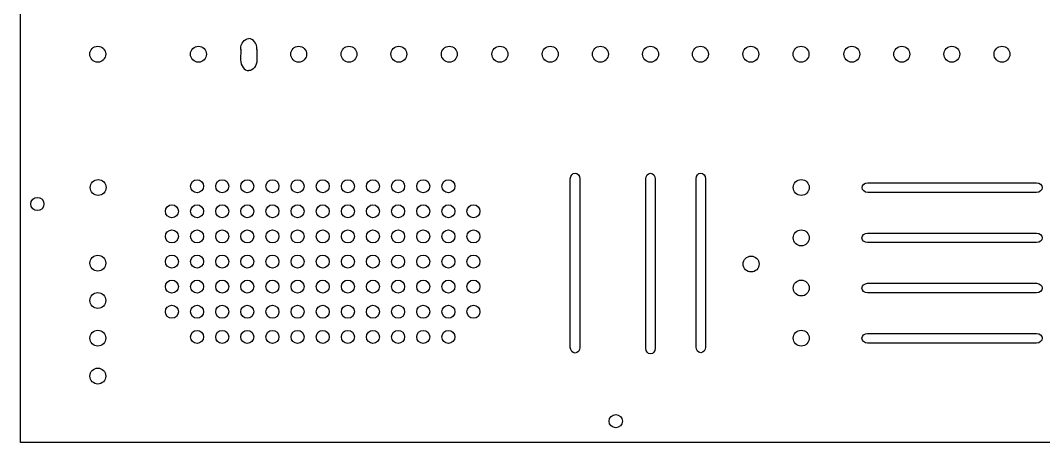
# Model space of a CAD drawing. Header units: millimetres. Extents: x 0 to 760, y 0 to 390.
# Drawn here: x 0 to 386.2, y 0 to 159.4 of the extents above; entities that cross this region are included whole.
import ezdxf

# ---------------------------------------------------------------- set-up
doc = ezdxf.new("R2010")
doc.units = ezdxf.units.MM
doc.layers.get('0').update_dxf_attribs({"linetype": 'CONTINUOUS'})

msp = doc.modelspace()

# ---------------------------------------------------------------- linework, layer by layer
at = {"color": 0}
for p, q in [((0, 0), (0, 390.003)), ((83.1261, 148.571), (83.1024, 144.564)), ((89.2775, 148.547), (89.2542, 144.543)), ((32.1703, 146.681), (32.1703, 146.681)), ((70.182, 146.681), (70.182, 146.681)), ((108.017, 146.681), (108.017, 146.681)), ((127.01, 146.681), (127.01, 146.681)), ((145.824, 146.681), (145.824, 146.681)), ((164.874, 146.681), (164.874, 146.681)), ((183.975, 146.681), (183.975, 146.681)), ((202.974, 146.681), (202.974, 146.681)), ((221.907, 146.681), (221.907, 146.681)), ((240.838, 146.681), (240.838, 146.681)), ((259.654, 146.681), (259.654, 146.681)), ((278.704, 146.681), (278.704, 146.681)), ((297.635, 146.681), (297.635, 146.681)), ((316.804, 146.681), (316.804, 146.681)), ((335.669, 146.681), (335.669, 146.681)), ((354.552, 146.681), (354.552, 146.681)), ((373.482, 146.681), (373.482, 146.681)), ((207.556, 35.935), (207.556, 99.6569)), ((211.143, 99.6569), (211.143, 35.935)), ((236.025, 35.5921), (236.025, 99.5948)), ((239.612, 99.5948), (239.612, 35.5921)), ((254.998, 36.0482), (254.998, 99.6611)), ((258.582, 99.6611), (258.582, 36.0482)), ((319.857, 98.0832), (383.582, 98.0832)), ((32.3178, 96.351), (32.3178, 96.351)), ((297.724, 96.351), (297.724, 96.351)), ((383.582, 94.4989), (319.857, 94.4989)), ((8.8801, 90.1086), (8.8801, 90.1086)), ((297.724, 77.301), (297.724, 77.301)), ((319.742, 79.1132), (383.579, 79.1132)), ((383.579, 75.529), (319.742, 75.529)), ((32.2199, 67.776), (32.2199, 67.776)), ((278.792, 67.4232), (278.792, 67.4232)), ((297.724, 58.3681), (297.724, 58.3681)), ((319.764, 60.143), (383.54, 60.143)), ((383.54, 56.5559), (319.764, 56.5559)), ((32.2199, 53.6649), (32.2199, 53.6649)), ((32.2199, 39.4367), (32.2199, 39.4367)), ((297.724, 39.4367), (297.724, 39.4367)), ((319.742, 41.1716), (383.579, 41.1716)), ((383.579, 37.586), (319.742, 37.586)), ((32.2199, 25.1106), (32.2199, 25.1106)), ((227.189, 8.0588), (227.189, 8.0588)), ((760.003, 0), (0, 0))]:
    msp.add_line(p, q, dxfattribs=at)
at = {"color": 7}
for p, q in [((69.1127, 96.8304), (69.1127, 96.8304)), ((78.5992, 96.8304), (78.5992, 96.8304)), ((88.0854, 96.8304), (88.0854, 96.8304)), ((97.572, 96.8304), (97.572, 96.8304)), ((107.057, 96.8304), (107.057, 96.8304)), ((116.542, 96.8304), (116.542, 96.8304)), ((126.028, 96.8304), (126.028, 96.8304)), ((135.515, 96.8304), (135.515, 96.8304)), ((145, 96.8304), (145, 96.8304)), ((154.488, 96.8304), (154.488, 96.8304)), ((163.971, 96.8304), (163.971, 96.8304)), ((59.629, 87.3457), (59.629, 87.3457)), ((69.1127, 87.3457), (69.1127, 87.3457)), ((78.5992, 87.3457), (78.5992, 87.3457)), ((88.0854, 87.3457), (88.0854, 87.3457)), ((97.572, 87.3457), (97.572, 87.3457)), ((107.057, 87.3457), (107.057, 87.3457)), ((116.542, 87.3457), (116.542, 87.3457)), ((126.028, 87.3457), (126.028, 87.3457)), ((135.515, 87.3457), (135.515, 87.3457)), ((145, 87.3457), (145, 87.3457)), ((154.488, 87.3457), (154.488, 87.3457)), ((163.971, 87.3457), (163.971, 87.3457)), ((173.457, 87.3457), (173.457, 87.3457)), ((59.629, 77.8577), (59.629, 77.8577)), ((69.1127, 77.8577), (69.1127, 77.8577)), ((78.5992, 77.8577), (78.5992, 77.8577)), ((88.0854, 77.8577), (88.0854, 77.8577)), ((97.572, 77.8577), (97.572, 77.8577)), ((107.057, 77.8577), (107.057, 77.8577)), ((116.542, 77.8577), (116.542, 77.8577)), ((126.028, 77.8577), (126.028, 77.8577)), ((135.515, 77.8577), (135.515, 77.8577)), ((145, 77.8577), (145, 77.8577)), ((154.488, 77.8577), (154.488, 77.8577)), ((163.971, 77.8577), (163.971, 77.8577)), ((173.457, 77.8577), (173.457, 77.8577)), ((59.629, 68.3729), (59.629, 68.3729)), ((69.1127, 68.3729), (69.1127, 68.3729)), ((78.5992, 68.3729), (78.5992, 68.3729)), ((88.0854, 68.3729), (88.0854, 68.3729)), ((97.572, 68.3729), (97.572, 68.3729)), ((107.057, 68.3729), (107.057, 68.3729)), ((116.542, 68.3729), (116.542, 68.3729)), ((126.028, 68.3729), (126.028, 68.3729)), ((135.515, 68.3729), (135.515, 68.3729)), ((145, 68.3729), (145, 68.3729)), ((154.488, 68.3729), (154.488, 68.3729)), ((163.971, 68.3729), (163.971, 68.3729)), ((173.457, 68.3729), (173.457, 68.3729)), ((59.629, 58.8878), (59.629, 58.8878)), ((69.1127, 58.8878), (69.1127, 58.8878)), ((78.5992, 58.8878), (78.5992, 58.8878)), ((88.0854, 58.8878), (88.0854, 58.8878)), ((97.572, 58.8878), (97.572, 58.8878)), ((107.057, 58.8878), (107.057, 58.8878)), ((116.542, 58.8878), (116.542, 58.8878)), ((126.028, 58.8878), (126.028, 58.8878)), ((135.515, 58.8878), (135.515, 58.8878)), ((145, 58.8878), (145, 58.8878)), ((154.488, 58.8878), (154.488, 58.8878)), ((163.971, 58.8878), (163.971, 58.8878)), ((173.457, 58.8878), (173.457, 58.8878)), ((59.629, 49.4012), (59.629, 49.4012)), ((69.1127, 49.4012), (69.1127, 49.4012)), ((78.5992, 49.4012), (78.5992, 49.4012)), ((88.0854, 49.4012), (88.0854, 49.4012)), ((97.572, 49.4012), (97.572, 49.4012)), ((107.057, 49.4012), (107.057, 49.4012)), ((116.542, 49.4012), (116.542, 49.4012)), ((126.028, 49.4012), (126.028, 49.4012)), ((135.515, 49.4012), (135.515, 49.4012)), ((145, 49.4012), (145, 49.4012)), ((154.488, 49.4012), (154.488, 49.4012)), ((163.97, 49.4012), (163.97, 49.4012)), ((173.457, 49.4012), (173.457, 49.4012)), ((69.1127, 39.9175), (69.1127, 39.9175)), ((78.5992, 39.9175), (78.5992, 39.9175)), ((88.0854, 39.9175), (88.0854, 39.9175)), ((97.572, 39.9175), (97.572, 39.9175)), ((107.057, 39.9175), (107.057, 39.9175)), ((116.542, 39.9175), (116.542, 39.9175)), ((126.028, 39.9175), (126.028, 39.9175)), ((135.515, 39.9175), (135.515, 39.9175)), ((145, 39.9175), (145, 39.9175)), ((154.488, 39.9175), (154.488, 39.9175)), ((163.971, 39.9175), (163.971, 39.9175))]:
    msp.add_line(p, q, dxfattribs=at)
at = {"color": 0}
for points in [[(83.1275, 148.526), (83.1275, 150.779), (84.5111, 152.602), (86.2196, 152.602)], [(89.2775, 148.506), (89.2775, 150.773), (87.8939, 152.607), (86.1854, 152.607)], [(26.1703, 146.681), (26.1703, 148.337), (27.5139, 149.681), (29.1703, 149.681)], [(29.1703, 149.681), (30.8281, 149.681), (32.1703, 148.337), (32.1703, 146.681)], [(64.1823, 146.681), (64.1823, 148.337), (65.5257, 149.681), (67.1823, 149.681)], [(67.1823, 149.681), (68.84, 149.681), (70.182, 148.337), (70.182, 146.681)], [(102.018, 146.681), (102.018, 148.337), (103.361, 149.681), (105.018, 149.681)], [(105.018, 149.681), (106.675, 149.681), (108.017, 148.337), (108.017, 146.681)], [(121.01, 146.681), (121.01, 148.337), (122.352, 149.681), (124.01, 149.681)], [(124.01, 149.681), (125.666, 149.681), (127.01, 148.337), (127.01, 146.681)], [(139.824, 146.681), (139.824, 148.337), (141.168, 149.681), (142.824, 149.681)], [(142.824, 149.681), (144.482, 149.681), (145.824, 148.337), (145.824, 146.681)], [(158.874, 146.681), (158.874, 148.337), (160.218, 149.681), (161.874, 149.681)], [(161.874, 149.681), (163.53, 149.681), (164.874, 148.337), (164.874, 146.681)], [(177.975, 146.681), (177.975, 148.337), (179.319, 149.681), (180.975, 149.681)], [(180.975, 149.681), (182.631, 149.681), (183.975, 148.337), (183.975, 146.681)], [(196.974, 146.681), (196.974, 148.337), (198.318, 149.681), (199.974, 149.681)], [(199.974, 149.681), (201.631, 149.681), (202.974, 148.337), (202.974, 146.681)], [(215.907, 146.681), (215.907, 148.337), (217.249, 149.681), (218.907, 149.681)], [(218.907, 149.681), (220.563, 149.681), (221.907, 148.337), (221.907, 146.681)], [(234.839, 146.681), (234.839, 148.337), (236.182, 149.681), (237.839, 149.681)], [(237.839, 149.681), (239.496, 149.681), (240.838, 148.337), (240.838, 146.681)], [(253.654, 146.681), (253.654, 148.337), (254.996, 149.681), (256.654, 149.681)], [(256.654, 149.681), (258.311, 149.681), (259.654, 148.337), (259.654, 146.681)], [(272.704, 146.681), (272.704, 148.337), (274.046, 149.681), (275.704, 149.681)], [(275.704, 149.681), (277.361, 149.681), (278.704, 148.337), (278.704, 146.681)], [(291.636, 146.681), (291.636, 148.337), (292.979, 149.681), (294.636, 149.681)], [(294.636, 149.681), (296.293, 149.681), (297.635, 148.337), (297.635, 146.681)], [(310.804, 146.681), (310.804, 148.337), (312.146, 149.681), (313.804, 149.681)], [(313.804, 149.681), (315.461, 149.681), (316.804, 148.337), (316.804, 146.681)], [(329.669, 146.681), (329.669, 148.337), (331.013, 149.681), (332.669, 149.681)], [(332.669, 149.681), (334.326, 149.681), (335.669, 148.337), (335.669, 146.681)], [(348.552, 146.681), (348.552, 148.337), (349.893, 149.681), (351.551, 149.681)], [(351.551, 149.681), (353.208, 149.681), (354.552, 148.337), (354.552, 146.681)], [(367.485, 146.681), (367.485, 148.337), (368.826, 149.681), (370.484, 149.681)], [(370.484, 149.681), (372.142, 149.681), (373.482, 148.337), (373.482, 146.681)], [(29.1703, 143.681), (27.5139, 143.681), (26.1703, 145.025), (26.1703, 146.681)], [(32.1703, 146.681), (32.1703, 145.025), (30.8281, 143.681), (29.1703, 143.681)], [(67.1823, 143.681), (65.5257, 143.681), (64.1823, 145.025), (64.1823, 146.681)], [(70.182, 146.681), (70.182, 145.025), (68.84, 143.681), (67.1823, 143.681)], [(83.1053, 144.581), (83.1053, 142.314), (84.4889, 140.48), (86.1977, 140.48)], [(89.2556, 144.56), (89.2556, 142.307), (87.872, 140.484), (86.1632, 140.484)], [(105.018, 143.681), (103.361, 143.681), (102.018, 145.025), (102.018, 146.681)], [(108.017, 146.681), (108.017, 145.025), (106.675, 143.681), (105.018, 143.681)], [(124.01, 143.681), (122.352, 143.681), (121.01, 145.025), (121.01, 146.681)], [(127.01, 146.681), (127.01, 145.025), (125.666, 143.681), (124.01, 143.681)], [(142.824, 143.681), (141.168, 143.681), (139.824, 145.025), (139.824, 146.681)], [(145.824, 146.681), (145.824, 145.025), (144.482, 143.681), (142.824, 143.681)], [(161.874, 143.681), (160.218, 143.681), (158.874, 145.025), (158.874, 146.681)], [(164.874, 146.681), (164.874, 145.025), (163.53, 143.681), (161.874, 143.681)], [(180.975, 143.681), (179.319, 143.681), (177.975, 145.025), (177.975, 146.681)], [(183.975, 146.681), (183.975, 145.025), (182.631, 143.681), (180.975, 143.681)], [(199.974, 143.681), (198.318, 143.681), (196.974, 145.025), (196.974, 146.681)], [(202.974, 146.681), (202.974, 145.025), (201.631, 143.681), (199.974, 143.681)], [(218.907, 143.681), (217.249, 143.681), (215.907, 145.025), (215.907, 146.681)], [(221.907, 146.681), (221.907, 145.025), (220.563, 143.681), (218.907, 143.681)], [(237.839, 143.681), (236.182, 143.681), (234.839, 145.025), (234.839, 146.681)], [(240.838, 146.681), (240.838, 145.025), (239.496, 143.681), (237.839, 143.681)], [(256.654, 143.681), (254.996, 143.681), (253.654, 145.025), (253.654, 146.681)], [(259.654, 146.681), (259.654, 145.025), (258.311, 143.681), (256.654, 143.681)], [(275.704, 143.681), (274.046, 143.681), (272.704, 145.025), (272.704, 146.681)], [(278.704, 146.681), (278.704, 145.025), (277.361, 143.681), (275.704, 143.681)], [(294.636, 143.681), (292.979, 143.681), (291.636, 145.025), (291.636, 146.681)], [(297.635, 146.681), (297.635, 145.025), (296.293, 143.681), (294.636, 143.681)], [(313.804, 143.681), (312.146, 143.681), (310.804, 145.025), (310.804, 146.681)], [(316.804, 146.681), (316.804, 145.025), (315.461, 143.681), (313.804, 143.681)], [(332.669, 143.681), (331.013, 143.681), (329.669, 145.025), (329.669, 146.681)], [(335.669, 146.681), (335.669, 145.025), (334.326, 143.681), (332.669, 143.681)], [(351.551, 143.681), (349.893, 143.681), (348.552, 145.025), (348.552, 146.681)], [(354.552, 146.681), (354.552, 145.025), (353.208, 143.681), (351.551, 143.681)], [(370.484, 143.681), (368.826, 143.681), (367.485, 145.025), (367.485, 146.681)], [(373.482, 146.681), (373.482, 145.025), (372.142, 143.681), (370.484, 143.681)], [(207.556, 99.6569), (207.556, 100.83), (208.361, 101.781), (209.352, 101.781)], [(209.352, 101.781), (210.34, 101.781), (211.143, 100.83), (211.143, 99.6569)], [(236.025, 99.5948), (236.025, 100.772), (236.827, 101.727), (237.818, 101.727)], [(237.818, 101.727), (238.809, 101.727), (239.612, 100.772), (239.612, 99.5948)], [(254.998, 99.6611), (254.998, 100.831), (255.8, 101.781), (256.79, 101.781)], [(256.79, 101.781), (257.779, 101.781), (258.582, 100.831), (258.582, 99.6611)], [(26.3178, 96.351), (26.3178, 98.0073), (27.6614, 99.351), (29.3178, 99.351)], [(29.3178, 99.351), (30.9755, 99.351), (32.3178, 98.0073), (32.3178, 96.351)], [(291.724, 96.351), (291.724, 98.0073), (293.067, 99.351), (294.724, 99.351)], [(294.724, 99.351), (296.382, 99.351), (297.724, 98.0073), (297.724, 96.351)], [(317.736, 96.2918), (317.736, 97.2813), (318.684, 98.0832), (319.857, 98.0832)], [(383.582, 98.0832), (384.754, 98.0846), (385.703, 97.2813), (385.703, 96.2918)], [(29.3178, 93.351), (27.6614, 93.351), (26.3178, 94.6947), (26.3178, 96.351)], [(32.3178, 96.351), (32.3178, 94.6947), (30.9755, 93.351), (29.3178, 93.351)], [(294.724, 93.351), (293.067, 93.351), (291.724, 94.6947), (291.724, 96.351)], [(297.724, 96.351), (297.724, 94.6947), (296.382, 93.351), (294.724, 93.351)], [(319.857, 94.4989), (318.684, 94.4989), (317.736, 95.3022), (317.736, 96.2918)], [(385.703, 96.2918), (385.703, 95.3022), (384.754, 94.4989), (383.582, 94.4989)], [(3.8806, 90.1086), (3.8806, 91.4894), (4.9995, 92.6084), (6.3817, 92.6084)], [(6.3817, 87.6088), (4.9995, 87.6088), (3.8806, 88.7278), (3.8806, 90.1086)], [(6.3817, 92.6084), (7.7625, 92.6084), (8.8801, 91.4894), (8.8801, 90.1086)], [(8.8801, 90.1086), (8.8801, 88.7278), (7.7625, 87.6088), (6.3817, 87.6088)], [(291.724, 77.301), (291.724, 78.9573), (293.067, 80.301), (294.724, 80.301)], [(294.724, 74.301), (293.067, 74.301), (291.724, 75.6447), (291.724, 77.301)], [(294.724, 80.301), (296.382, 80.301), (297.724, 78.9573), (297.724, 77.301)], [(297.724, 77.301), (297.724, 75.6447), (296.382, 74.301), (294.724, 74.301)], [(317.617, 77.3204), (317.617, 78.3096), (318.566, 79.1132), (319.742, 79.1132)], [(319.742, 75.529), (318.566, 75.529), (317.617, 76.3309), (317.617, 77.3204)], [(383.579, 79.1132), (384.75, 79.1146), (385.703, 78.3096), (385.703, 77.3204)], [(385.703, 77.3204), (385.703, 76.3309), (384.75, 75.529), (383.579, 75.529)], [(26.2199, 67.776), (26.2199, 69.4323), (27.5635, 70.776), (29.2199, 70.776)], [(29.2199, 70.776), (30.8777, 70.776), (32.2199, 69.4323), (32.2199, 67.776)], [(272.792, 67.4232), (272.792, 69.0795), (274.134, 70.4233), (275.792, 70.4233)], [(275.792, 70.4233), (277.449, 70.4233), (278.792, 69.0795), (278.792, 67.4232)], [(29.2199, 64.776), (27.5635, 64.776), (26.2199, 66.1197), (26.2199, 67.776)], [(32.2199, 67.776), (32.2199, 66.1197), (30.8777, 64.776), (29.2199, 64.776)], [(275.792, 64.4232), (274.134, 64.4232), (272.792, 65.7669), (272.792, 67.4232)], [(278.792, 67.4232), (278.792, 65.7669), (277.449, 64.4232), (275.792, 64.4232)], [(291.724, 58.3681), (291.724, 60.0244), (293.067, 61.3682), (294.724, 61.3682)], [(294.724, 55.3681), (293.067, 55.3681), (291.724, 56.7118), (291.724, 58.3681)], [(294.724, 61.3682), (296.382, 61.3682), (297.724, 60.0244), (297.724, 58.3681)], [(297.724, 58.3681), (297.724, 56.7118), (296.382, 55.3681), (294.724, 55.3681)], [(317.64, 58.3487), (317.64, 59.3397), (318.59, 60.143), (319.764, 60.143)], [(319.764, 56.5559), (318.59, 56.5559), (317.64, 57.361), (317.64, 58.3487)], [(383.54, 60.143), (384.708, 60.143), (385.66, 59.3397), (385.66, 58.3487)], [(385.66, 58.3487), (385.66, 57.361), (384.708, 56.5573), (383.54, 56.5559)], [(26.2199, 53.6649), (26.2199, 55.3212), (27.5635, 56.6649), (29.2199, 56.6649)], [(29.2199, 56.6649), (30.8777, 56.6649), (32.2199, 55.3212), (32.2199, 53.6649)], [(29.2199, 50.6649), (27.5635, 50.6649), (26.2199, 52.0086), (26.2199, 53.6649)], [(32.2199, 53.6649), (32.2199, 52.0086), (30.8777, 50.6649), (29.2199, 50.6649)], [(26.2199, 39.4367), (26.2199, 41.093), (27.5635, 42.4367), (29.2199, 42.4367)], [(29.2199, 36.4367), (27.5635, 36.4367), (26.2199, 37.7804), (26.2199, 39.4367)], [(29.2199, 42.4367), (30.8777, 42.4367), (32.2199, 41.093), (32.2199, 39.4367)], [(32.2199, 39.4367), (32.2199, 37.7804), (30.8777, 36.4367), (29.2199, 36.4367)], [(291.724, 39.4367), (291.724, 41.093), (293.067, 42.4367), (294.724, 42.4367)], [(294.724, 36.4367), (293.067, 36.4367), (291.724, 37.7804), (291.724, 39.4367)], [(294.724, 42.4367), (296.382, 42.4367), (297.724, 41.093), (297.724, 39.4367)], [(297.724, 39.4367), (297.724, 37.7804), (296.382, 36.4367), (294.724, 36.4367)], [(317.617, 39.3788), (317.617, 40.3684), (318.566, 41.1716), (319.742, 41.1716)], [(319.742, 37.586), (318.566, 37.586), (317.617, 38.3879), (317.617, 39.3788)], [(383.579, 41.1716), (384.75, 41.1716), (385.703, 40.3684), (385.703, 39.3788)], [(385.703, 39.3788), (385.703, 38.3879), (384.75, 37.586), (383.579, 37.586)], [(209.352, 33.8116), (208.361, 33.8116), (207.556, 34.761), (207.556, 35.935)], [(211.143, 35.935), (211.143, 34.761), (210.34, 33.8116), (209.352, 33.8116)], [(237.818, 33.4588), (236.827, 33.4588), (236.025, 34.4124), (236.025, 35.5921)], [(239.612, 35.5921), (239.612, 34.4124), (238.809, 33.4588), (237.818, 33.4588)], [(256.79, 33.9301), (255.8, 33.9301), (254.998, 34.8768), (254.998, 36.0482)], [(258.582, 36.0482), (258.582, 34.8768), (257.779, 33.9301), (256.79, 33.9301)], [(26.2199, 25.1106), (26.2199, 26.767), (27.5635, 28.1106), (29.2199, 28.1106)], [(29.2199, 28.1106), (30.8777, 28.1106), (32.2199, 26.767), (32.2199, 25.1106)], [(29.2199, 22.1106), (27.5635, 22.1106), (26.2199, 23.4528), (26.2199, 25.1106)], [(32.2199, 25.1106), (32.2199, 23.4528), (30.8777, 22.1106), (29.2199, 22.1106)], [(222.189, 8.0588), (222.189, 9.4396), (223.308, 10.5585), (224.689, 10.5585)], [(224.689, 5.559), (223.308, 5.559), (222.189, 6.678), (222.189, 8.0588)], [(224.689, 10.5585), (226.07, 10.5585), (227.189, 9.4396), (227.189, 8.0588)], [(227.189, 8.0588), (227.189, 6.678), (226.07, 5.559), (224.689, 5.559)]]:
    msp.add_open_spline(points, degree=3, dxfattribs=at)
at = {"color": 7}
for points in [[(64.2056, 96.8304), (64.2056, 98.1865), (65.3052, 99.2837), (66.6598, 99.2837)], [(66.6598, 94.3762), (65.3052, 94.3762), (64.2056, 95.4747), (64.2056, 96.8304)], [(66.6598, 99.2837), (68.0145, 99.2837), (69.1127, 98.1865), (69.1127, 96.8304)], [(69.1127, 96.8304), (69.1127, 95.4747), (68.0145, 94.3762), (66.6598, 94.3762)], [(73.6907, 96.8304), (73.6907, 98.1865), (74.7903, 99.2837), (76.1464, 99.2837)], [(76.1464, 94.3762), (74.7903, 94.3762), (73.6907, 95.4747), (73.6907, 96.8304)], [(76.1464, 99.2837), (77.501, 99.2837), (78.5992, 98.1865), (78.5992, 96.8304)], [(78.5992, 96.8304), (78.5992, 95.4747), (77.501, 94.3762), (76.1464, 94.3762)], [(83.1769, 96.8304), (83.1769, 98.1865), (84.2754, 99.2837), (85.6312, 99.2837)], [(85.6312, 94.3762), (84.2754, 94.3762), (83.1769, 95.4747), (83.1769, 96.8304)], [(85.6312, 99.2837), (86.9872, 99.2837), (88.0854, 98.1865), (88.0854, 96.8304)], [(88.0854, 96.8304), (88.0854, 95.4747), (86.9872, 94.3762), (85.6312, 94.3762)], [(92.662, 96.8304), (92.662, 98.1865), (93.7616, 99.2837), (95.1191, 99.2837)], [(95.1191, 94.3762), (93.7616, 94.3762), (92.662, 95.4747), (92.662, 96.8304)], [(95.1191, 99.2837), (96.4724, 99.2837), (97.572, 98.1865), (97.572, 96.8304)], [(97.572, 96.8304), (97.572, 95.4747), (96.4724, 94.3762), (95.1191, 94.3762)], [(102.15, 96.8304), (102.15, 98.1865), (103.247, 99.2837), (104.603, 99.2837)], [(104.603, 94.3762), (103.247, 94.3762), (102.15, 95.4747), (102.15, 96.8304)], [(104.603, 99.2837), (105.958, 99.2837), (107.057, 98.1865), (107.057, 96.8304)], [(107.057, 96.8304), (107.057, 95.4747), (105.958, 94.3762), (104.603, 94.3762)], [(111.635, 96.8304), (111.635, 98.1865), (112.735, 99.2837), (114.089, 99.2837)], [(114.089, 94.3762), (112.735, 94.3762), (111.635, 95.4747), (111.635, 96.8304)], [(114.089, 99.2837), (115.444, 99.2837), (116.542, 98.1865), (116.542, 96.8304)], [(116.542, 96.8304), (116.542, 95.4747), (115.444, 94.3762), (114.089, 94.3762)], [(121.121, 96.8304), (121.121, 98.1865), (122.218, 99.2837), (123.574, 99.2837)], [(123.574, 94.3762), (122.218, 94.3762), (121.121, 95.4747), (121.121, 96.8304)], [(123.574, 99.2837), (124.93, 99.2837), (126.028, 98.1865), (126.028, 96.8304)], [(126.028, 96.8304), (126.028, 95.4747), (124.93, 94.3762), (123.574, 94.3762)], [(130.608, 96.8304), (130.608, 98.1865), (131.706, 99.2837), (133.061, 99.2837)], [(133.061, 94.3762), (131.706, 94.3762), (130.608, 95.4747), (130.608, 96.8304)], [(133.061, 99.2837), (134.415, 99.2837), (135.515, 98.1865), (135.515, 96.8304)], [(135.515, 96.8304), (135.515, 95.4747), (134.415, 94.3762), (133.061, 94.3762)], [(140.093, 96.8304), (140.093, 98.1865), (141.191, 99.2837), (142.546, 99.2837)], [(142.546, 94.3762), (141.191, 94.3762), (140.093, 95.4747), (140.093, 96.8304)], [(142.546, 99.2837), (143.902, 99.2837), (145, 98.1865), (145, 96.8304)], [(145, 96.8304), (145, 95.4747), (143.902, 94.3762), (142.546, 94.3762)], [(149.578, 96.8304), (149.578, 98.1865), (150.676, 99.2837), (152.032, 99.2837)], [(152.032, 94.3762), (150.676, 94.3762), (149.578, 95.4747), (149.578, 96.8304)], [(152.032, 99.2837), (153.387, 99.2837), (154.488, 98.1865), (154.488, 96.8304)], [(154.488, 96.8304), (154.488, 95.4747), (153.387, 94.3762), (152.032, 94.3762)], [(159.064, 96.8304), (159.064, 98.1865), (160.163, 99.2837), (161.519, 99.2837)], [(161.519, 94.3762), (160.163, 94.3762), (159.064, 95.4747), (159.064, 96.8304)], [(161.519, 99.2837), (162.873, 99.2837), (163.971, 98.1865), (163.971, 96.8304)], [(163.971, 96.8304), (163.971, 95.4747), (162.873, 94.3762), (161.519, 94.3762)], [(54.719, 87.3457), (54.719, 88.6989), (55.819, 89.7999), (57.1733, 89.7999)], [(57.1733, 89.7999), (58.5294, 89.7999), (59.629, 88.6989), (59.629, 87.3457)], [(64.2056, 87.3457), (64.2056, 88.6989), (65.3052, 89.7999), (66.6598, 89.7999)], [(66.6598, 89.7999), (68.0145, 89.7999), (69.1127, 88.6989), (69.1127, 87.3457)], [(73.6907, 87.3457), (73.6907, 88.6989), (74.7903, 89.7999), (76.1464, 89.7999)], [(76.1464, 89.7999), (77.501, 89.7999), (78.5992, 88.6989), (78.5992, 87.3457)], [(83.1769, 87.3457), (83.1769, 88.6989), (84.2754, 89.7999), (85.6312, 89.7999)], [(85.6312, 89.7999), (86.9872, 89.7999), (88.0854, 88.6989), (88.0854, 87.3457)], [(92.662, 87.3457), (92.662, 88.6989), (93.7616, 89.7999), (95.1191, 89.7999)], [(95.1191, 89.7999), (96.4724, 89.7999), (97.572, 88.6989), (97.572, 87.3457)], [(102.15, 87.3457), (102.15, 88.6989), (103.247, 89.7999), (104.603, 89.7999)], [(104.603, 89.7999), (105.958, 89.7999), (107.057, 88.6989), (107.057, 87.3457)], [(111.635, 87.3457), (111.635, 88.6989), (112.735, 89.7999), (114.089, 89.7999)], [(114.089, 89.7999), (115.444, 89.7999), (116.542, 88.6989), (116.542, 87.3457)], [(121.121, 87.3457), (121.121, 88.6989), (122.218, 89.7999), (123.574, 89.7999)], [(123.574, 89.7999), (124.93, 89.7999), (126.028, 88.6989), (126.028, 87.3457)], [(130.608, 87.3457), (130.608, 88.6989), (131.706, 89.7999), (133.061, 89.7999)], [(133.061, 89.7999), (134.415, 89.7999), (135.515, 88.6989), (135.515, 87.3457)], [(140.093, 87.3457), (140.093, 88.6989), (141.191, 89.7999), (142.546, 89.7999)], [(142.546, 89.7999), (143.902, 89.7999), (145, 88.6989), (145, 87.3457)], [(149.578, 87.3457), (149.578, 88.6989), (150.676, 89.7999), (152.032, 89.7999)], [(152.032, 89.7999), (153.387, 89.7999), (154.488, 88.6989), (154.488, 87.3457)], [(159.064, 87.3457), (159.064, 88.6989), (160.163, 89.7999), (161.519, 89.7999)], [(161.519, 89.7999), (162.873, 89.7999), (163.971, 88.6989), (163.971, 87.3457)], [(168.547, 87.3457), (168.547, 88.6989), (169.646, 89.7999), (171.002, 89.7999)], [(171.002, 89.7999), (172.357, 89.7999), (173.457, 88.6989), (173.457, 87.3457)], [(57.1733, 84.8914), (55.819, 84.8914), (54.719, 85.9882), (54.719, 87.3457)], [(59.629, 87.3457), (59.629, 85.9882), (58.5294, 84.8914), (57.1733, 84.8914)], [(66.6598, 84.8914), (65.3052, 84.8914), (64.2056, 85.9882), (64.2056, 87.3457)], [(69.1127, 87.3457), (69.1127, 85.9882), (68.0145, 84.8914), (66.6598, 84.8914)], [(76.1464, 84.8914), (74.7903, 84.8914), (73.6907, 85.9882), (73.6907, 87.3457)], [(78.5992, 87.3457), (78.5992, 85.9882), (77.501, 84.8914), (76.1464, 84.8914)], [(85.6312, 84.8914), (84.2754, 84.8914), (83.1769, 85.9882), (83.1769, 87.3457)], [(88.0854, 87.3457), (88.0854, 85.9882), (86.9872, 84.8914), (85.6312, 84.8914)], [(95.1191, 84.8914), (93.7616, 84.8914), (92.662, 85.9882), (92.662, 87.3457)], [(97.572, 87.3457), (97.572, 85.9882), (96.4724, 84.8914), (95.1191, 84.8914)], [(104.603, 84.8914), (103.247, 84.8914), (102.15, 85.9882), (102.15, 87.3457)], [(107.057, 87.3457), (107.057, 85.9882), (105.958, 84.8914), (104.603, 84.8914)], [(114.089, 84.8914), (112.735, 84.8914), (111.635, 85.9882), (111.635, 87.3457)], [(116.542, 87.3457), (116.542, 85.9882), (115.444, 84.8914), (114.089, 84.8914)], [(123.574, 84.8914), (122.218, 84.8914), (121.121, 85.9882), (121.121, 87.3457)], [(126.028, 87.3457), (126.028, 85.9882), (124.93, 84.8914), (123.574, 84.8914)], [(133.061, 84.8914), (131.706, 84.8914), (130.608, 85.9882), (130.608, 87.3457)], [(135.515, 87.3457), (135.515, 85.9882), (134.415, 84.8914), (133.061, 84.8914)], [(142.546, 84.8914), (141.191, 84.8914), (140.093, 85.9882), (140.093, 87.3457)], [(145, 87.3457), (145, 85.9882), (143.902, 84.8914), (142.546, 84.8914)], [(152.032, 84.8914), (150.676, 84.8914), (149.578, 85.9882), (149.578, 87.3457)], [(154.488, 87.3457), (154.488, 85.9882), (153.387, 84.8914), (152.032, 84.8914)], [(161.519, 84.8914), (160.163, 84.8914), (159.064, 85.9882), (159.064, 87.3457)], [(163.971, 87.3457), (163.971, 85.9882), (162.873, 84.8914), (161.519, 84.8914)], [(171.002, 84.8914), (169.646, 84.8914), (168.547, 85.9882), (168.547, 87.3457)], [(173.457, 87.3457), (173.457, 85.9882), (172.357, 84.8914), (171.002, 84.8914)], [(54.719, 77.8577), (54.719, 79.2166), (55.819, 80.3134), (57.1733, 80.3134)], [(57.1733, 75.4034), (55.819, 75.4034), (54.719, 76.5044), (54.719, 77.8577)], [(57.1733, 80.3134), (58.5294, 80.3134), (59.629, 79.2166), (59.629, 77.8577)], [(59.629, 77.8577), (59.629, 76.5044), (58.5294, 75.4034), (57.1733, 75.4034)], [(64.2056, 77.8577), (64.2056, 79.2166), (65.3052, 80.3134), (66.6598, 80.3134)], [(66.6598, 75.4034), (65.3052, 75.4034), (64.2056, 76.5044), (64.2056, 77.8577)], [(66.6598, 80.3134), (68.0145, 80.3134), (69.1127, 79.2166), (69.1127, 77.8577)], [(69.1127, 77.8577), (69.1127, 76.5044), (68.0145, 75.4034), (66.6598, 75.4034)], [(73.6907, 77.8577), (73.6907, 79.2166), (74.7903, 80.3134), (76.1464, 80.3134)], [(76.1464, 75.4034), (74.7903, 75.4034), (73.6907, 76.5044), (73.6907, 77.8577)], [(76.1464, 80.3134), (77.501, 80.3134), (78.5992, 79.2166), (78.5992, 77.8577)], [(78.5992, 77.8577), (78.5992, 76.5044), (77.501, 75.4034), (76.1464, 75.4034)], [(83.1769, 77.8577), (83.1769, 79.2166), (84.2754, 80.3134), (85.6312, 80.3134)], [(85.6312, 75.4034), (84.2754, 75.4034), (83.1769, 76.5044), (83.1769, 77.8577)], [(85.6312, 80.3134), (86.9872, 80.3134), (88.0854, 79.2166), (88.0854, 77.8577)], [(88.0854, 77.8577), (88.0854, 76.5044), (86.9872, 75.4034), (85.6312, 75.4034)], [(92.662, 77.8577), (92.662, 79.2166), (93.7616, 80.3134), (95.1191, 80.3134)], [(95.1191, 75.4034), (93.7616, 75.4034), (92.662, 76.5044), (92.662, 77.8577)], [(95.1191, 80.3134), (96.4724, 80.3134), (97.572, 79.2166), (97.572, 77.8577)], [(97.572, 77.8577), (97.572, 76.5044), (96.4724, 75.4034), (95.1191, 75.4034)], [(102.15, 77.8577), (102.15, 79.2166), (103.247, 80.3134), (104.603, 80.3134)], [(104.603, 75.4034), (103.247, 75.4034), (102.15, 76.5044), (102.15, 77.8577)], [(104.603, 80.3134), (105.958, 80.3134), (107.057, 79.2166), (107.057, 77.8577)], [(107.057, 77.8577), (107.057, 76.5044), (105.958, 75.4034), (104.603, 75.4034)], [(111.635, 77.8577), (111.635, 79.2166), (112.735, 80.3134), (114.089, 80.3134)], [(114.089, 75.4034), (112.735, 75.4034), (111.635, 76.5044), (111.635, 77.8577)], [(114.089, 80.3134), (115.444, 80.3134), (116.542, 79.2166), (116.542, 77.8577)], [(116.542, 77.8577), (116.542, 76.5044), (115.444, 75.4034), (114.089, 75.4034)], [(121.121, 77.8577), (121.121, 79.2166), (122.218, 80.3134), (123.574, 80.3134)], [(123.574, 75.4034), (122.218, 75.4034), (121.121, 76.5044), (121.121, 77.8577)], [(123.574, 80.3134), (124.93, 80.3134), (126.028, 79.2166), (126.028, 77.8577)], [(126.028, 77.8577), (126.028, 76.5044), (124.93, 75.4034), (123.574, 75.4034)], [(130.608, 77.8577), (130.608, 79.2166), (131.706, 80.3134), (133.061, 80.3134)], [(133.061, 75.4034), (131.706, 75.4034), (130.608, 76.5044), (130.608, 77.8577)], [(133.061, 80.3134), (134.415, 80.3134), (135.515, 79.2166), (135.515, 77.8577)], [(135.515, 77.8577), (135.515, 76.5044), (134.415, 75.4034), (133.061, 75.4034)], [(140.093, 77.8577), (140.093, 79.2166), (141.191, 80.3134), (142.546, 80.3134)], [(142.546, 75.4034), (141.191, 75.4034), (140.093, 76.5044), (140.093, 77.8577)], [(142.546, 80.3134), (143.902, 80.3134), (145, 79.2166), (145, 77.8577)], [(145, 77.8577), (145, 76.5044), (143.902, 75.4034), (142.546, 75.4034)], [(149.578, 77.8577), (149.578, 79.2166), (150.676, 80.3134), (152.032, 80.3134)], [(152.032, 75.4034), (150.676, 75.4034), (149.578, 76.5044), (149.578, 77.8577)], [(152.032, 80.3134), (153.387, 80.3134), (154.488, 79.2166), (154.488, 77.8577)], [(154.488, 77.8577), (154.488, 76.5044), (153.387, 75.4034), (152.032, 75.4034)], [(159.064, 77.8577), (159.064, 79.2166), (160.163, 80.3134), (161.519, 80.3134)], [(161.519, 75.4034), (160.163, 75.4034), (159.064, 76.5044), (159.064, 77.8577)], [(161.519, 80.3134), (162.873, 80.3134), (163.971, 79.2166), (163.971, 77.8577)], [(163.971, 77.8577), (163.971, 76.5044), (162.873, 75.4034), (161.519, 75.4034)], [(168.547, 77.8577), (168.547, 79.2166), (169.646, 80.3134), (171.002, 80.3134)], [(171.002, 75.4034), (169.646, 75.4034), (168.547, 76.5044), (168.547, 77.8577)], [(171.002, 80.3134), (172.357, 80.3134), (173.457, 79.2166), (173.457, 77.8577)], [(173.457, 77.8577), (173.457, 76.5044), (172.357, 75.4034), (171.002, 75.4034)], [(54.719, 68.3729), (54.719, 69.7286), (55.819, 70.8283), (57.1733, 70.8283)], [(57.1733, 70.8283), (58.5294, 70.8283), (59.629, 69.7286), (59.629, 68.3729)], [(64.2056, 68.3729), (64.2056, 69.7286), (65.3052, 70.8283), (66.6598, 70.8283)], [(66.6598, 70.8283), (68.0145, 70.8283), (69.1127, 69.7286), (69.1127, 68.3729)], [(73.6907, 68.3729), (73.6907, 69.7286), (74.7903, 70.8283), (76.1464, 70.8283)], [(76.1464, 70.8283), (77.501, 70.8283), (78.5992, 69.7286), (78.5992, 68.3729)], [(83.1769, 68.3729), (83.1769, 69.7286), (84.2754, 70.8283), (85.6312, 70.8283)], [(85.6312, 70.8283), (86.9872, 70.8283), (88.0854, 69.7286), (88.0854, 68.3729)], [(92.662, 68.3729), (92.662, 69.7286), (93.7616, 70.8283), (95.1191, 70.8283)], [(95.1191, 70.8283), (96.4724, 70.8283), (97.572, 69.7286), (97.572, 68.3729)], [(102.15, 68.3729), (102.15, 69.7286), (103.247, 70.8283), (104.603, 70.8283)], [(104.603, 70.8283), (105.958, 70.8283), (107.057, 69.7286), (107.057, 68.3729)], [(111.635, 68.3729), (111.635, 69.7286), (112.735, 70.8283), (114.089, 70.8283)], [(114.089, 70.8283), (115.444, 70.8283), (116.542, 69.7286), (116.542, 68.3729)], [(121.121, 68.3729), (121.121, 69.7286), (122.218, 70.8283), (123.574, 70.8283)], [(123.574, 70.8283), (124.93, 70.8283), (126.028, 69.7286), (126.028, 68.3729)], [(130.608, 68.3729), (130.608, 69.7286), (131.706, 70.8283), (133.061, 70.8283)], [(133.061, 70.8283), (134.415, 70.8283), (135.515, 69.7286), (135.515, 68.3729)], [(140.093, 68.3729), (140.093, 69.7286), (141.191, 70.8283), (142.546, 70.8283)], [(142.546, 70.8283), (143.902, 70.8283), (145, 69.7286), (145, 68.3729)], [(149.578, 68.3729), (149.578, 69.7286), (150.676, 70.8283), (152.032, 70.8283)], [(152.032, 70.8283), (153.387, 70.8283), (154.488, 69.7286), (154.488, 68.3729)], [(159.064, 68.3729), (159.064, 69.7286), (160.163, 70.8283), (161.519, 70.8283)], [(161.519, 70.8283), (162.873, 70.8283), (163.971, 69.7286), (163.971, 68.3729)], [(168.547, 68.3729), (168.547, 69.7286), (169.646, 70.8283), (171.002, 70.8283)], [(171.002, 70.8283), (172.357, 70.8283), (173.457, 69.7286), (173.457, 68.3729)], [(57.1733, 65.9197), (55.819, 65.9197), (54.719, 67.0183), (54.719, 68.3729)], [(59.629, 68.3729), (59.629, 67.0183), (58.5294, 65.9197), (57.1733, 65.9197)], [(66.6598, 65.9197), (65.3052, 65.9197), (64.2056, 67.0183), (64.2056, 68.3729)], [(69.1127, 68.3729), (69.1127, 67.0183), (68.0145, 65.9197), (66.6598, 65.9197)], [(76.1464, 65.9197), (74.7903, 65.9197), (73.6907, 67.0183), (73.6907, 68.3729)], [(78.5992, 68.3729), (78.5992, 67.0183), (77.501, 65.9197), (76.1464, 65.9197)], [(85.6312, 65.9197), (84.2754, 65.9197), (83.1769, 67.0183), (83.1769, 68.3729)], [(88.0854, 68.3729), (88.0854, 67.0183), (86.9872, 65.9197), (85.6312, 65.9197)], [(95.1191, 65.9197), (93.7616, 65.9197), (92.662, 67.0183), (92.662, 68.3729)], [(97.572, 68.3729), (97.572, 67.0183), (96.4724, 65.9197), (95.1191, 65.9197)], [(104.603, 65.9197), (103.247, 65.9197), (102.15, 67.0183), (102.15, 68.3729)], [(107.057, 68.3729), (107.057, 67.0183), (105.958, 65.9197), (104.603, 65.9197)], [(114.089, 65.9197), (112.735, 65.9197), (111.635, 67.0183), (111.635, 68.3729)], [(116.542, 68.3729), (116.542, 67.0183), (115.444, 65.9197), (114.089, 65.9197)], [(123.574, 65.9197), (122.218, 65.9197), (121.121, 67.0183), (121.121, 68.3729)], [(126.028, 68.3729), (126.028, 67.0183), (124.93, 65.9197), (123.574, 65.9197)], [(133.061, 65.9197), (131.706, 65.9197), (130.608, 67.0183), (130.608, 68.3729)], [(135.515, 68.3729), (135.515, 67.0183), (134.415, 65.9197), (133.061, 65.9197)], [(142.546, 65.9197), (141.191, 65.9197), (140.093, 67.0183), (140.093, 68.3729)], [(145, 68.3729), (145, 67.0183), (143.902, 65.9197), (142.546, 65.9197)], [(152.032, 65.9197), (150.676, 65.9197), (149.578, 67.0183), (149.578, 68.3729)], [(154.488, 68.3729), (154.488, 67.0183), (153.387, 65.9197), (152.032, 65.9197)], [(161.519, 65.9197), (160.163, 65.9197), (159.064, 67.0183), (159.064, 68.3729)], [(163.971, 68.3729), (163.971, 67.0183), (162.873, 65.9197), (161.519, 65.9197)], [(171.002, 65.9197), (169.646, 65.9197), (168.547, 67.0183), (168.547, 68.3729)], [(173.457, 68.3729), (173.457, 67.0183), (172.357, 65.9197), (171.002, 65.9197)], [(54.719, 58.8878), (54.719, 60.2449), (55.819, 61.3421), (57.1733, 61.3421)], [(57.1733, 56.4335), (55.819, 56.4335), (54.719, 57.5317), (54.719, 58.8878)], [(57.1733, 61.3421), (58.5294, 61.3421), (59.629, 60.2449), (59.629, 58.8878)], [(59.629, 58.8878), (59.629, 57.5317), (58.5294, 56.4335), (57.1733, 56.4335)], [(64.2056, 58.8878), (64.2056, 60.2449), (65.3052, 61.3421), (66.6598, 61.3421)], [(66.6598, 56.4335), (65.3052, 56.4335), (64.2056, 57.5317), (64.2056, 58.8878)], [(66.6598, 61.3421), (68.0145, 61.3421), (69.1127, 60.2449), (69.1127, 58.8878)], [(69.1127, 58.8878), (69.1127, 57.5317), (68.0145, 56.4335), (66.6598, 56.4335)], [(73.6907, 58.8878), (73.6907, 60.2449), (74.7903, 61.3421), (76.1464, 61.3421)], [(76.1464, 56.4335), (74.7903, 56.4335), (73.6907, 57.5317), (73.6907, 58.8878)], [(76.1464, 61.3421), (77.501, 61.3421), (78.5992, 60.2449), (78.5992, 58.8878)], [(78.5992, 58.8878), (78.5992, 57.5317), (77.501, 56.4335), (76.1464, 56.4335)], [(83.1769, 58.8878), (83.1769, 60.2449), (84.2754, 61.3421), (85.6312, 61.3421)], [(85.6312, 56.4335), (84.2754, 56.4335), (83.1769, 57.5317), (83.1769, 58.8878)], [(85.6312, 61.3421), (86.9872, 61.3421), (88.0854, 60.2449), (88.0854, 58.8878)], [(88.0854, 58.8878), (88.0854, 57.5317), (86.9872, 56.4335), (85.6312, 56.4335)], [(92.662, 58.8878), (92.662, 60.2449), (93.7616, 61.3421), (95.1191, 61.3421)], [(95.1191, 56.4335), (93.7616, 56.4335), (92.662, 57.5317), (92.662, 58.8878)], [(95.1191, 61.3421), (96.4724, 61.3421), (97.572, 60.2449), (97.572, 58.8878)], [(97.572, 58.8878), (97.572, 57.5317), (96.4724, 56.4335), (95.1191, 56.4335)], [(102.15, 58.8878), (102.15, 60.2449), (103.247, 61.3421), (104.603, 61.3421)], [(104.603, 56.4335), (103.247, 56.4335), (102.15, 57.5317), (102.15, 58.8878)], [(104.603, 61.3421), (105.958, 61.3421), (107.057, 60.2449), (107.057, 58.8878)], [(107.057, 58.8878), (107.057, 57.5317), (105.958, 56.4335), (104.603, 56.4335)], [(111.635, 58.8878), (111.635, 60.2449), (112.735, 61.3421), (114.089, 61.3421)], [(114.089, 56.4335), (112.735, 56.4335), (111.635, 57.5317), (111.635, 58.8878)], [(114.089, 61.3421), (115.444, 61.3421), (116.542, 60.2449), (116.542, 58.8878)], [(116.542, 58.8878), (116.542, 57.5317), (115.444, 56.4335), (114.089, 56.4335)], [(121.121, 58.8878), (121.121, 60.2449), (122.218, 61.3421), (123.574, 61.3421)], [(123.574, 56.4335), (122.218, 56.4335), (121.121, 57.5317), (121.121, 58.8878)], [(123.574, 61.3421), (124.93, 61.3421), (126.028, 60.2449), (126.028, 58.8878)], [(126.028, 58.8878), (126.028, 57.5317), (124.93, 56.4335), (123.574, 56.4335)], [(130.608, 58.8878), (130.608, 60.2449), (131.706, 61.3421), (133.061, 61.3421)], [(133.061, 56.4335), (131.706, 56.4335), (130.608, 57.5317), (130.608, 58.8878)], [(133.061, 61.3421), (134.415, 61.3421), (135.515, 60.2449), (135.515, 58.8878)], [(135.515, 58.8878), (135.515, 57.5317), (134.415, 56.4335), (133.061, 56.4335)], [(140.093, 58.8878), (140.093, 60.2449), (141.191, 61.3421), (142.546, 61.3421)], [(142.546, 56.4335), (141.191, 56.4335), (140.093, 57.5317), (140.093, 58.8878)], [(142.546, 61.3421), (143.902, 61.3421), (145, 60.2449), (145, 58.8878)], [(145, 58.8878), (145, 57.5317), (143.902, 56.4335), (142.546, 56.4335)], [(149.578, 58.8878), (149.578, 60.2449), (150.676, 61.3421), (152.032, 61.3421)], [(152.032, 56.4335), (150.676, 56.4335), (149.578, 57.5317), (149.578, 58.8878)], [(152.032, 61.3421), (153.387, 61.3421), (154.488, 60.2449), (154.488, 58.8878)], [(154.488, 58.8878), (154.488, 57.5317), (153.387, 56.4335), (152.032, 56.4335)], [(159.064, 58.8878), (159.064, 60.2449), (160.163, 61.3421), (161.519, 61.3421)], [(161.519, 56.4335), (160.163, 56.4335), (159.064, 57.5317), (159.064, 58.8878)], [(161.519, 61.3421), (162.873, 61.3421), (163.971, 60.2449), (163.971, 58.8878)], [(163.971, 58.8878), (163.971, 57.5317), (162.873, 56.4335), (161.519, 56.4335)], [(168.547, 58.8878), (168.547, 60.2449), (169.646, 61.3421), (171.002, 61.3421)], [(171.002, 56.4335), (169.646, 56.4335), (168.547, 57.5317), (168.547, 58.8878)], [(171.002, 61.3421), (172.357, 61.3421), (173.457, 60.2449), (173.457, 58.8878)], [(173.457, 58.8878), (173.457, 57.5317), (172.357, 56.4335), (171.002, 56.4335)], [(54.719, 49.4012), (54.719, 50.7587), (55.819, 51.8555), (57.1733, 51.8555)], [(57.1733, 51.8555), (58.5294, 51.8555), (59.629, 50.7587), (59.629, 49.4012)], [(64.2056, 49.4012), (64.2056, 50.7587), (65.3052, 51.8555), (66.6598, 51.8555)], [(66.6598, 51.8555), (68.0145, 51.8555), (69.1127, 50.7587), (69.1127, 49.4012)], [(73.6907, 49.4012), (73.6907, 50.7587), (74.7903, 51.8555), (76.1464, 51.8555)], [(76.1464, 51.8555), (77.501, 51.8555), (78.5992, 50.7587), (78.5992, 49.4012)], [(83.1769, 49.4012), (83.1769, 50.7587), (84.2754, 51.8555), (85.6312, 51.8555)], [(85.6312, 51.8555), (86.9872, 51.8555), (88.0854, 50.7587), (88.0854, 49.4012)], [(92.662, 49.4012), (92.662, 50.7587), (93.7616, 51.8555), (95.1191, 51.8555)], [(95.1191, 51.8555), (96.4724, 51.8555), (97.572, 50.7587), (97.572, 49.4012)], [(102.15, 49.4012), (102.15, 50.7587), (103.247, 51.8555), (104.603, 51.8555)], [(104.603, 51.8555), (105.958, 51.8555), (107.057, 50.7587), (107.057, 49.4012)], [(111.635, 49.4012), (111.635, 50.7587), (112.735, 51.8555), (114.089, 51.8555)], [(114.089, 51.8555), (115.444, 51.8555), (116.542, 50.7587), (116.542, 49.4012)], [(121.121, 49.4012), (121.121, 50.7587), (122.218, 51.8555), (123.574, 51.8555)], [(123.574, 51.8555), (124.93, 51.8555), (126.028, 50.7587), (126.028, 49.4012)], [(130.608, 49.4012), (130.608, 50.7587), (131.706, 51.8555), (133.061, 51.8555)], [(133.061, 51.8555), (134.415, 51.8555), (135.515, 50.7587), (135.515, 49.4012)], [(140.093, 49.4012), (140.093, 50.7587), (141.191, 51.8555), (142.546, 51.8555)], [(142.546, 51.8555), (143.902, 51.8555), (145, 50.7587), (145, 49.4012)], [(149.578, 49.4012), (149.578, 50.7587), (150.676, 51.8555), (152.032, 51.8555)], [(152.032, 51.8555), (153.387, 51.8555), (154.488, 50.7587), (154.488, 49.4012)], [(159.063, 49.4012), (159.063, 50.7587), (160.161, 51.8555), (161.517, 51.8555)], [(161.517, 51.8555), (162.873, 51.8555), (163.97, 50.7587), (163.97, 49.4012)], [(168.547, 49.4012), (168.547, 50.7587), (169.646, 51.8555), (171.002, 51.8555)], [(171.002, 51.8555), (172.357, 51.8555), (173.457, 50.7587), (173.457, 49.4012)], [(57.1733, 46.9498), (55.819, 46.9498), (54.719, 48.0466), (54.719, 49.4012)], [(59.629, 49.4012), (59.629, 48.0466), (58.5294, 46.9498), (57.1733, 46.9498)], [(66.6598, 46.9498), (65.3052, 46.9498), (64.2056, 48.0466), (64.2056, 49.4012)], [(69.1127, 49.4012), (69.1127, 48.0466), (68.0145, 46.9498), (66.6598, 46.9498)], [(76.1464, 46.9498), (74.7903, 46.9498), (73.6907, 48.0466), (73.6907, 49.4012)], [(78.5992, 49.4012), (78.5992, 48.0466), (77.501, 46.9498), (76.1464, 46.9498)], [(85.6312, 46.9498), (84.2754, 46.9498), (83.1769, 48.0466), (83.1769, 49.4012)], [(88.0854, 49.4012), (88.0854, 48.0466), (86.9872, 46.9498), (85.6312, 46.9498)], [(95.1191, 46.9498), (93.7616, 46.9498), (92.662, 48.0466), (92.662, 49.4012)], [(97.572, 49.4012), (97.572, 48.0466), (96.4724, 46.9498), (95.1191, 46.9498)], [(104.603, 46.9498), (103.247, 46.9498), (102.15, 48.0466), (102.15, 49.4012)], [(107.057, 49.4012), (107.057, 48.0466), (105.958, 46.9498), (104.603, 46.9498)], [(114.089, 46.9498), (112.735, 46.9498), (111.635, 48.0466), (111.635, 49.4012)], [(116.542, 49.4012), (116.542, 48.0466), (115.444, 46.9498), (114.089, 46.9498)], [(123.574, 46.9498), (122.218, 46.9498), (121.121, 48.0466), (121.121, 49.4012)], [(126.028, 49.4012), (126.028, 48.0466), (124.93, 46.9498), (123.574, 46.9498)], [(133.061, 46.9498), (131.706, 46.9498), (130.608, 48.0466), (130.608, 49.4012)], [(135.515, 49.4012), (135.515, 48.0466), (134.415, 46.9498), (133.061, 46.9498)], [(142.546, 46.9498), (141.191, 46.9498), (140.093, 48.0466), (140.093, 49.4012)], [(145, 49.4012), (145, 48.0466), (143.902, 46.9498), (142.546, 46.9498)], [(152.032, 46.9498), (150.676, 46.9498), (149.578, 48.0466), (149.578, 49.4012)], [(154.488, 49.4012), (154.488, 48.0466), (153.387, 46.9498), (152.032, 46.9498)], [(161.517, 46.9498), (160.161, 46.9498), (159.063, 48.0466), (159.063, 49.4012)], [(163.97, 49.4012), (163.97, 48.0466), (162.873, 46.9498), (161.517, 46.9498)], [(171.002, 46.9498), (169.646, 46.9498), (168.547, 48.0466), (168.547, 49.4012)], [(173.457, 49.4012), (173.457, 48.0466), (172.357, 46.9498), (171.002, 46.9498)], [(64.2056, 39.9175), (64.2056, 41.2736), (65.3052, 42.3704), (66.6598, 42.3704)], [(66.6598, 37.4618), (65.3052, 37.4618), (64.2056, 38.5618), (64.2056, 39.9175)], [(66.6598, 42.3704), (68.0145, 42.3704), (69.1127, 41.2736), (69.1127, 39.9175)], [(69.1127, 39.9175), (69.1127, 38.5618), (68.0145, 37.4618), (66.6598, 37.4618)], [(73.6907, 39.9175), (73.6907, 41.2736), (74.7903, 42.3704), (76.1464, 42.3704)], [(76.1464, 37.4618), (74.7903, 37.4618), (73.6907, 38.5618), (73.6907, 39.9175)], [(76.1464, 42.3704), (77.501, 42.3704), (78.5992, 41.2736), (78.5992, 39.9175)], [(78.5992, 39.9175), (78.5992, 38.5618), (77.501, 37.4618), (76.1464, 37.4618)], [(83.1769, 39.9175), (83.1769, 41.2736), (84.2754, 42.3704), (85.6312, 42.3704)], [(85.6312, 37.4618), (84.2754, 37.4618), (83.1769, 38.5618), (83.1769, 39.9175)], [(85.6312, 42.3704), (86.9872, 42.3704), (88.0854, 41.2736), (88.0854, 39.9175)], [(88.0854, 39.9175), (88.0854, 38.5618), (86.9872, 37.4618), (85.6312, 37.4618)], [(92.662, 39.9175), (92.662, 41.2736), (93.7616, 42.3704), (95.1191, 42.3704)], [(95.1191, 37.4618), (93.7616, 37.4618), (92.662, 38.5618), (92.662, 39.9175)], [(95.1191, 42.3704), (96.4724, 42.3704), (97.572, 41.2736), (97.572, 39.9175)], [(97.572, 39.9175), (97.572, 38.5618), (96.4724, 37.4618), (95.1191, 37.4618)], [(102.15, 39.9175), (102.15, 41.2736), (103.247, 42.3704), (104.603, 42.3704)], [(104.603, 37.4618), (103.247, 37.4618), (102.15, 38.5618), (102.15, 39.9175)], [(104.603, 42.3704), (105.958, 42.3704), (107.057, 41.2736), (107.057, 39.9175)], [(107.057, 39.9175), (107.057, 38.5618), (105.958, 37.4618), (104.603, 37.4618)], [(111.635, 39.9175), (111.635, 41.2736), (112.735, 42.3704), (114.089, 42.3704)], [(114.089, 37.4618), (112.735, 37.4618), (111.635, 38.5618), (111.635, 39.9175)], [(114.089, 42.3704), (115.444, 42.3704), (116.542, 41.2736), (116.542, 39.9175)], [(116.542, 39.9175), (116.542, 38.5618), (115.444, 37.4618), (114.089, 37.4618)], [(121.121, 39.9175), (121.121, 41.2736), (122.218, 42.3704), (123.574, 42.3704)], [(123.574, 37.4618), (122.218, 37.4618), (121.121, 38.5618), (121.121, 39.9175)], [(123.574, 42.3704), (124.93, 42.3704), (126.028, 41.2736), (126.028, 39.9175)], [(126.028, 39.9175), (126.028, 38.5618), (124.93, 37.4618), (123.574, 37.4618)], [(130.608, 39.9175), (130.608, 41.2736), (131.706, 42.3704), (133.061, 42.3704)], [(133.061, 37.4618), (131.706, 37.4618), (130.608, 38.5618), (130.608, 39.9175)], [(133.061, 42.3704), (134.415, 42.3704), (135.515, 41.2736), (135.515, 39.9175)], [(135.515, 39.9175), (135.515, 38.5618), (134.415, 37.4618), (133.061, 37.4618)], [(140.093, 39.9175), (140.093, 41.2736), (141.191, 42.3704), (142.546, 42.3704)], [(142.546, 37.4618), (141.191, 37.4618), (140.093, 38.5618), (140.093, 39.9175)], [(142.546, 42.3704), (143.902, 42.3704), (145, 41.2736), (145, 39.9175)], [(145, 39.9175), (145, 38.5618), (143.902, 37.4618), (142.546, 37.4618)], [(149.578, 39.9175), (149.578, 41.2736), (150.676, 42.3704), (152.032, 42.3704)], [(152.032, 37.4618), (150.676, 37.4618), (149.578, 38.5618), (149.578, 39.9175)], [(152.032, 42.3704), (153.387, 42.3704), (154.488, 41.2736), (154.488, 39.9175)], [(154.488, 39.9175), (154.488, 38.5618), (153.387, 37.4618), (152.032, 37.4618)], [(159.064, 39.9175), (159.064, 41.2736), (160.163, 42.3704), (161.519, 42.3704)], [(161.519, 37.4618), (160.163, 37.4618), (159.064, 38.5618), (159.064, 39.9175)], [(161.519, 42.3704), (162.873, 42.3704), (163.971, 41.2736), (163.971, 39.9175)], [(163.971, 39.9175), (163.971, 38.5618), (162.873, 37.4618), (161.519, 37.4618)]]:
    msp.add_open_spline(points, degree=3, dxfattribs=at)

doc.saveas('drawing.dxf')
